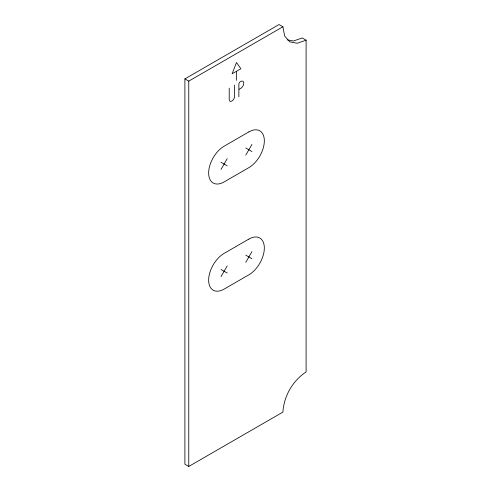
<?xml version="1.0" encoding="UTF-8"?>
<svg xmlns="http://www.w3.org/2000/svg" width="491" height="491" viewBox="0 0 491 491"><rect width="100%" height="100%" fill="white"/><g stroke="black" fill="none" stroke-linecap="round" stroke-linejoin="round"><path stroke-width="0.74" d="M221.018 169.426L227.204 158.703M245.77 155.131L251.957 144.415M221.018 276.605L227.204 265.889M245.77 262.317L251.957 251.595M184.898 78.898L279.029 24.55L282.902 26.784L284.663 36.015L289.696 41.809L297.227 43.269L306.102 40.182L306.102 371.908C292.685 380.82 283.902 396.028 282.902 412.102L188.765 466.45L184.898 464.216L184.898 78.898L188.765 81.132L282.902 26.784M236.177 71.453L232.108 73.803L236.49 62.51L240.872 68.746L236.49 71.275L236.49 80.371M239.178 89.282L240.774 88.362A4.216 2.437 -60 0 0 243.757 83.194A4.216 2.437 -60 0 0 240.774 81.469L240.32 81.733A2.05 1.185 -60 0 0 238.871 84.243L238.871 96.862M287.333 39.863L293.354 41.035L302.235 37.948L306.102 40.182M245.77 147.987L251.957 151.559M221.018 162.275L227.204 165.848M245.77 255.167L251.957 258.739M221.018 269.461L227.204 273.033M234.569 85.053L234.569 96.408A3.787 2.185 -60 0 1 231.893 101.042A3.787 2.185 -60 0 1 229.217 99.501L229.217 88.141M188.765 81.132L188.765 466.45M248.863 131.907L224.111 146.201A21.88 12.631 -60 0 0 208.644 172.998A21.88 12.631 -60 0 0 224.111 181.928L248.863 167.64A21.88 12.631 -60 0 0 264.336 140.843A21.88 12.631 -60 0 0 248.863 131.907M248.863 239.092L224.111 253.381A21.88 12.631 -60 0 0 208.644 280.177A21.88 12.631 -60 0 0 224.111 289.107L248.863 274.819A21.88 12.631 -60 0 0 264.336 248.023A21.88 12.631 -60 0 0 248.863 239.092"/></g></svg>
